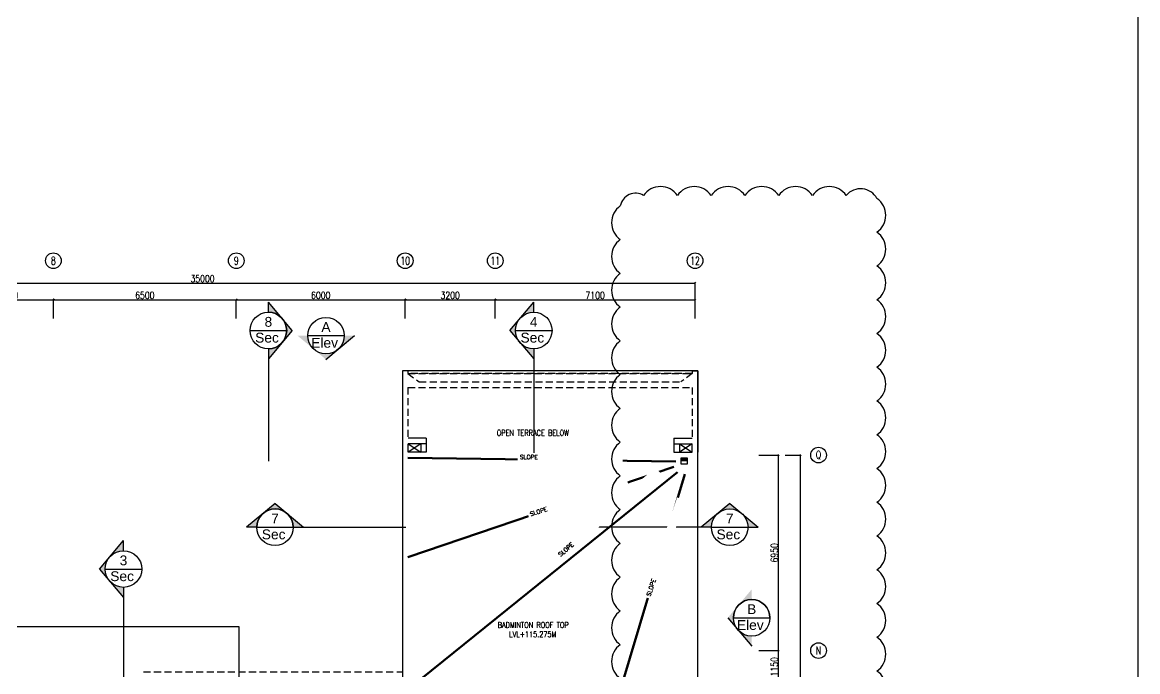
# Model space of a CAD drawing. Extents: x -32840 to 422982, y 280745 to 888746.
# Drawn here: x 224887 to 264518, y 306384 to 329470 of the extents above; entities that cross this region are included whole.
import ezdxf
from ezdxf.enums import TextEntityAlignment as Align

# ---------------------------------------------------------------- set-up
doc = ezdxf.new("R2010")
doc.units = 0
doc.header["$LTSCALE"] = 1000
doc.header["$PDMODE"] = 3
doc.linetypes.add('CONTINOUS', pattern=[0])
doc.linetypes.add('HIDDEN', pattern=[0.375, 0.25, -0.125])
doc.layers.get('Defpoints').update_dxf_attribs({"linetype": 'HIDDEN'})
for name, color, linetype in [('A-Chejja', 5, 'HIDDEN'), ('A-duct', 1, 'Continuous'), ('A-GRID NO', 40, 'CONTINOUS'), ('A-PLINE', 2, 'Continuous'), ('A-RD', 6, 'Continuous'), ('A-Tag LVl', 2, 'Continuous'), ('A-WALL', 7, 'CONTINOUS'), ('PL-SAN-FIT', 201, 'Continuous'), ('PS_FLOOR SLOPE', 150, 'Continuous')]:
    doc.layers.add(name, color=color, linetype=linetype)
doc.layers.add('A-Dim grid', color=3, linetype='Continuous', transparency=0.5)
doc.layers.add('PHE-GEN TEXT', color=4, linetype='Continuous', lineweight=25)
doc.styles.add('000-STYLE', font='romans.shx', dxfattribs={"width": 0.6})
doc.styles.add('Arial', font='arial.ttf')
doc.styles.add('ROMANS', font='romans.shx', dxfattribs={"width": 0.8})
doc.dimstyles.new('A-Dim Grid', dxfattribs={"dimscale": 100, "dimtxt": 2.5, "dimasz": 0.5, "dimexe": 0, "dimexo": 0, "dimgap": 0.3, "dimtad": 1, "dimdec": 0, "dimlfac": -0.01, "dimzin": 3, "dimdsep": 46, "dimtxsty": 'ROMANS', "dimblk": 'OBLIQUE', "dimcen": 5, "dimclrd": 256, "dimclre": 8, "dimclrt": 4, "dimadec": 0, "dimazin": 0, "dimtfac": 1, "dimtdec": 0, "dimtix": 1, "dimtmove": 1, "dimatfit": 3, "dimfxl": 1, "dimfrac": 2, "dimtolj": 1, "dimtzin": 3, "dimlwd": -1, "dimarcsym": 0})
doc.dimstyles.new('PS_DIM', dxfattribs={"dimtxt": 100, "dimasz": 100, "dimexe": 1, "dimexo": 1, "dimgap": 15, "dimtad": 1, "dimdec": 0, "dimrnd": 5, "dimzin": 3, "dimdsep": 46, "dimtxsty": 'ROMANS', "dimblk": 'OBLIQUE', "dimcen": 0.09, "dimclrd": 256, "dimclre": 256, "dimclrt": 4, "dimadec": 0, "dimazin": 0, "dimtfac": 1, "dimtdec": 0, "dimtix": 1, "dimtofl": 0, "dimtmove": 1, "dimatfit": 3, "dimfxl": 1, "dimtolj": 1, "dimtzin": 3, "dimarcsym": 0})

# ---------------------------------------------------------------- blocks, each defined once
blk = doc.blocks.new('TAG-SEC')
blk.add_line((-6.5, 0), (6.5, 0))
blk.add_circle((0, 0), 6.5)
at = {"color": 6, "style": 'Arial'}
blk.add_attdef('88', text='', height=3.5, dxfattribs=at).set_placement((0, 3.08), align=Align.MIDDLE_CENTER)
at = {"color": 6, "style": 'ROMANS', "width": 0.708488}
blk.add_attdef('X8-X-8888', text='', height=1.75, dxfattribs=at).set_placement((-5.58, -2.55), (5.58, -2.55), align=Align.FIT)
blk = doc.blocks.new('TAG-SEC-ARROW')
h = blk.add_hatch(color=256)
h.paths.add_polyline_path([(-10.11, 0), (-6.5, 0, -0.2206), (-4.2, 4.96)])
h.paths.add_polyline_path([(0, 8.49), (-4.16, 5, -0.175251), (0, 6.5, -0.175251), (4.16, 5)])
h.paths.add_polyline_path([(4.2, 4.96, -0.2206), (6.5, 0), (10.11, 0)])
for p, q in [((0, 8.49), (-10.11, 0)), ((0, 8.49), (10.11, 0)), ((-6.5, 0), (-10.11, 0)), ((6.5, 0), (46.5, 0))]:
    blk.add_line(p, q)
blk.add_arc((0, 0), 6.5, 0, 180)
blk = doc.blocks.new('A$Ce1edbb18')
at = {"layer": 'A-Tag LVl'}
h = blk.add_hatch(color=256, dxfattribs=at)
h.paths.add_polyline_path([(22998, 10947), (22637, 10947, -0.2206), (22406, 10451)])
h.paths.add_polyline_path([(21987, 10099), (22402, 10448, -0.175251), (21987, 10297, -0.175251), (21571, 10448)])
h.paths.add_polyline_path([(21567, 10451, -0.2206), (21337, 10947), (20975, 10947)])
h = blk.add_hatch(color=256, dxfattribs=at)
h.paths.add_polyline_path([(37112, -96), (37112, 265, -0.2206), (36615, 495)])
h.paths.add_polyline_path([(36263, 915), (36612, 499, -0.175251), (36462, 915, -0.175251), (36612, 1331)])
h.paths.add_polyline_path([(36615, 1335, -0.2206), (37112, 1565), (37112, 1926)])
for p, q in [((21987, 10099), (22998, 10947)), ((36263, 915), (37112, -96))]:
    blk.add_line(p, q, dxfattribs=at)
blk.add_arc((37112, 915), 650, 0, 180, dxfattribs=at)
at = {"layer": 'A-Tag LVl', "zscale": 100}
for p, xscale, yscale, rotation in [((19940, 11129), 100, 100, 270), ((29368, 11129), -100.0000000000005, 100.0000000000005, 90), ((14792, 2649), -100.0000000000005, 100.0000000000005, 90)]:
    blk.add_blockref('TAG-SEC-ARROW', p, dxfattribs=dict(at, xscale=xscale, yscale=yscale, rotation=rotation))
at = {"layer": 'A-Tag LVl'}
ref = blk.add_blockref('TAG-SEC', (19940, 11129), dxfattribs=dict(at, xscale=100, yscale=100, zscale=100))
ref.add_attrib('88', '8', dxfattribs={"layer": '0', "color": 6, "height": 350, "style": 'Arial'}).set_placement((19940, 11437), align=Align.MIDDLE_CENTER)
ref.add_attrib('X8-X-8888', 'Sec', dxfattribs={"layer": '0', "color": 6, "height": 350, "rotation": 360, "style": 'Arial'}).set_placement((19891, 10875), align=Align.MIDDLE_CENTER)
ref = blk.add_blockref('TAG-SEC', (21987, 10947), dxfattribs=dict(at, xscale=100, yscale=100, zscale=100))
ref.add_attrib('88', 'A', dxfattribs={"layer": '0', "color": 6, "height": 350, "style": 'Arial'}).set_placement((21987, 11256), align=Align.MIDDLE_CENTER)
ref.add_attrib('X8-X-8888', 'Elev', dxfattribs={"layer": '0', "color": 6, "height": 350, "rotation": 360, "style": 'Arial'}).set_placement((21938, 10693), align=Align.MIDDLE_CENTER)
ref = blk.add_blockref('TAG-SEC', (29368, 11129), dxfattribs=dict(at, xscale=100, yscale=100, zscale=100))
ref.add_attrib('88', '4', dxfattribs={"layer": '0', "color": 6, "height": 350, "style": 'Arial'}).set_placement((29368, 11437), align=Align.MIDDLE_CENTER)
ref.add_attrib('X8-X-8888', 'Sec', dxfattribs={"layer": '0', "color": 6, "height": 350, "rotation": 360, "style": 'Arial'}).set_placement((29319, 10875), align=Align.MIDDLE_CENTER)
at = {"layer": 'A-Tag LVl', "yscale": 100, "zscale": 100}
for p, xscale in [((20176, 4136), 100), ((36332, 4136), -100)]:
    blk.add_blockref('TAG-SEC-ARROW', p, dxfattribs=dict(at, xscale=xscale))
at = {"layer": 'A-Tag LVl'}
ref = blk.add_blockref('TAG-SEC', (20176, 4136), dxfattribs=dict(at, xscale=100, yscale=100, zscale=100))
ref.add_attrib('88', '7', dxfattribs={"layer": '0', "color": 6, "height": 350, "style": 'Arial'}).set_placement((20176, 4445), align=Align.MIDDLE_CENTER)
ref.add_attrib('X8-X-8888', 'Sec', dxfattribs={"layer": '0', "color": 6, "height": 350, "rotation": 360, "style": 'Arial'}).set_placement((20127, 3882), align=Align.MIDDLE_CENTER)
ref = blk.add_blockref('TAG-SEC', (36332, 4136), dxfattribs=dict(at, xscale=100, yscale=100, zscale=100))
ref.add_attrib('88', '7', dxfattribs={"layer": '0', "color": 6, "height": 350, "style": 'Arial'}).set_placement((36332, 4445), align=Align.MIDDLE_CENTER)
ref.add_attrib('X8-X-8888', 'Sec', dxfattribs={"layer": '0', "color": 6, "height": 350, "rotation": 360, "style": 'Arial'}).set_placement((36283, 3882), align=Align.MIDDLE_CENTER)
ref = blk.add_blockref('TAG-SEC', (14792, 2649), dxfattribs=dict(at, xscale=100, yscale=100, zscale=100))
ref.add_attrib('88', '3', dxfattribs={"layer": '0', "color": 6, "height": 350, "style": 'Arial'}).set_placement((14792, 2958), align=Align.MIDDLE_CENTER)
ref.add_attrib('X8-X-8888', 'Sec', dxfattribs={"layer": '0', "color": 6, "height": 350, "rotation": 360, "style": 'Arial'}).set_placement((14743, 2395), align=Align.MIDDLE_CENTER)
ref = blk.add_blockref('TAG-SEC', (37112, 915), dxfattribs=dict(at, xscale=100, yscale=100, zscale=100))
ref.add_attrib('88', 'B', dxfattribs={"layer": '0', "color": 6, "height": 350, "style": 'Arial'}).set_placement((37112, 1223), align=Align.MIDDLE_CENTER)
ref.add_attrib('X8-X-8888', 'Elev', dxfattribs={"layer": '0', "color": 6, "height": 350, "rotation": 360, "style": 'Arial'}).set_placement((37063, 660), align=Align.MIDDLE_CENTER)
blk = doc.blocks.new('Tag-Stair-No')
blk.add_circle((0, 0), 1.37)
at = {"color": 6, "style": 'ROMANS', "width": 0.7}
blk.add_attdef('SN', text='', height=1.4, dxfattribs=at).set_placement((0, 0), align=Align.MIDDLE)
blk = doc.blocks.new('_Oblique')
at = {"color": 0, "linetype": 'ByBlock', "lineweight": -2}
blk.add_line((-0.5, -0.5), (0.5, 0.5), dxfattribs=at)
at = {"color": 0, "linetype": 'ByBlock'}
blk.add_line((-0.5, -0.5), (0.5, 0.5), dxfattribs=at)
blk = doc.blocks.new('*D2443')
at = {"layer": 'A-Dim grid', "color": 8, "lineweight": -2, "transparency": 16777216}
for p, q in [((251056, 314084), (251760, 314084)), ((251056, 307134), (251760, 307134))]:
    blk.add_line(p, q, dxfattribs=at)
at = {"layer": 'A-Dim grid', "transparency": 16777216}
blk.add_line((251760, 307134), (251760, 314084), dxfattribs=at)
at = {"layer": 'Defpoints', "color": 0, "transparency": 16777216}
for p in [(251056, 314084), (251760, 314084), (251056, 307134)]:
    blk.add_point(p, dxfattribs=at)
at = {"layer": 'A-Dim grid', "transparency": 16777216, "xscale": 50, "yscale": 50, "zscale": 50}
for p, rotation in [((251760, 314084), 90), ((251760, 307134), 270)]:
    blk.add_blockref('_Oblique', p, dxfattribs=dict(at, rotation=rotation))
at = {"layer": 'A-Dim grid', "color": 4, "transparency": 16777216, "insert": (251605, 310609), "char_height": 250, "attachment_point": 5, "rotation": 90, "style": 'ROMANS'}
blk.add_mtext('\\A1;6950', dxfattribs=at)
blk = doc.blocks.new('*D2444')
at = {"layer": 'A-Dim grid', "color": 8, "lineweight": -2, "transparency": 16777216}
for p, q in [((251998, 314084), (252536, 314084)), ((251767, 293484), (252536, 293484))]:
    blk.add_line(p, q, dxfattribs=at)
at = {"layer": 'A-Dim grid', "transparency": 16777216}
blk.add_line((252536, 293484), (252536, 314084), dxfattribs=at)
at = {"layer": 'Defpoints', "color": 0, "transparency": 16777216}
for p in [(251998, 314084), (252536, 314084), (251767, 293484)]:
    blk.add_point(p, dxfattribs=at)
at = {"layer": 'A-Dim grid', "transparency": 16777216, "xscale": 50, "yscale": 50, "zscale": 50}
for p, rotation in [((252536, 314084), 90), ((252536, 293484), 270)]:
    blk.add_blockref('_Oblique', p, dxfattribs=dict(at, rotation=rotation))
at = {"layer": 'A-Dim grid', "color": 4, "transparency": 16777216, "insert": (252381, 303784), "char_height": 250, "attachment_point": 5, "rotation": 90, "style": 'ROMANS'}
blk.add_mtext('\\A1;20600', dxfattribs=at)
blk = doc.blocks.new('*D2453')
at = {"layer": 'A-Dim grid', "color": 8, "lineweight": -2, "transparency": 16777216}
for p, q in [((222791, 318945), (222791, 319609)), ((225991, 318945), (225991, 319609))]:
    blk.add_line(p, q, dxfattribs=at)
at = {"layer": 'A-Dim grid', "transparency": 16777216}
blk.add_line((222791, 319609), (225991, 319609), dxfattribs=at)
at = {"layer": 'Defpoints', "color": 0, "transparency": 16777216}
for p in [(225991, 319609), (222791, 318945), (225991, 318945)]:
    blk.add_point(p, dxfattribs=at)
at = {"layer": 'A-Dim grid', "transparency": 16777216, "xscale": 50, "yscale": 50, "zscale": 50, "rotation": 180}
blk.add_blockref('_Oblique', (222791, 319609), dxfattribs=at)
at = {"layer": 'A-Dim grid', "transparency": 16777216, "xscale": 50, "yscale": 50, "zscale": 50}
blk.add_blockref('_Oblique', (225991, 319609), dxfattribs=at)
at = {"layer": 'A-Dim grid', "color": 4, "transparency": 16777216, "insert": (224391, 319764), "char_height": 250, "attachment_point": 5, "style": 'ROMANS'}
blk.add_mtext('\\A1;3200', dxfattribs=at)
blk = doc.blocks.new('*D2454')
at = {"layer": 'A-Dim grid', "color": 8, "lineweight": -2, "transparency": 16777216}
for p, q in [((225991, 318945), (225991, 319609)), ((232491, 318945), (232491, 319609))]:
    blk.add_line(p, q, dxfattribs=at)
at = {"layer": 'A-Dim grid', "transparency": 16777216}
blk.add_line((225991, 319609), (232491, 319609), dxfattribs=at)
at = {"layer": 'Defpoints', "color": 0, "transparency": 16777216}
for p in [(232491, 319609), (225991, 318945), (232491, 318945)]:
    blk.add_point(p, dxfattribs=at)
at = {"layer": 'A-Dim grid', "transparency": 16777216, "xscale": 50, "yscale": 50, "zscale": 50, "rotation": 180}
blk.add_blockref('_Oblique', (225991, 319609), dxfattribs=at)
at = {"layer": 'A-Dim grid', "transparency": 16777216, "xscale": 50, "yscale": 50, "zscale": 50}
blk.add_blockref('_Oblique', (232491, 319609), dxfattribs=at)
at = {"layer": 'A-Dim grid', "color": 4, "transparency": 16777216, "insert": (229241, 319764), "char_height": 250, "attachment_point": 5, "style": 'ROMANS'}
blk.add_mtext('\\A1;6500', dxfattribs=at)
blk = doc.blocks.new('*D2455')
at = {"layer": 'A-Dim grid', "color": 8, "lineweight": -2, "transparency": 16777216}
for p, q in [((232491, 318945), (232491, 319609)), ((238491, 318945), (238491, 319609))]:
    blk.add_line(p, q, dxfattribs=at)
at = {"layer": 'A-Dim grid', "transparency": 16777216}
blk.add_line((232491, 319609), (238491, 319609), dxfattribs=at)
at = {"layer": 'Defpoints', "color": 0, "transparency": 16777216}
for p in [(238491, 319609), (232491, 318945), (238491, 318945)]:
    blk.add_point(p, dxfattribs=at)
at = {"layer": 'A-Dim grid', "transparency": 16777216, "xscale": 50, "yscale": 50, "zscale": 50, "rotation": 180}
blk.add_blockref('_Oblique', (232491, 319609), dxfattribs=at)
at = {"layer": 'A-Dim grid', "transparency": 16777216, "xscale": 50, "yscale": 50, "zscale": 50}
blk.add_blockref('_Oblique', (238491, 319609), dxfattribs=at)
at = {"layer": 'A-Dim grid', "color": 4, "transparency": 16777216, "insert": (235491, 319764), "char_height": 250, "attachment_point": 5, "style": 'ROMANS'}
blk.add_mtext('\\A1;6000', dxfattribs=at)
blk = doc.blocks.new('*D2456')
at = {"layer": 'A-Dim grid', "color": 8, "lineweight": -2, "transparency": 16777216}
for p, q in [((238491, 318945), (238491, 319609)), ((241691, 318945), (241691, 319609))]:
    blk.add_line(p, q, dxfattribs=at)
at = {"layer": 'A-Dim grid', "transparency": 16777216}
blk.add_line((238491, 319609), (241691, 319609), dxfattribs=at)
at = {"layer": 'Defpoints', "color": 0, "transparency": 16777216}
for p in [(241691, 319609), (238491, 318945), (241691, 318945)]:
    blk.add_point(p, dxfattribs=at)
at = {"layer": 'A-Dim grid', "transparency": 16777216, "xscale": 50, "yscale": 50, "zscale": 50, "rotation": 180}
blk.add_blockref('_Oblique', (238491, 319609), dxfattribs=at)
at = {"layer": 'A-Dim grid', "transparency": 16777216, "xscale": 50, "yscale": 50, "zscale": 50}
blk.add_blockref('_Oblique', (241691, 319609), dxfattribs=at)
at = {"layer": 'A-Dim grid', "color": 4, "transparency": 16777216, "insert": (240091, 319764), "char_height": 250, "attachment_point": 5, "style": 'ROMANS'}
blk.add_mtext('\\A1;3200', dxfattribs=at)
blk = doc.blocks.new('*D2457')
at = {"layer": 'A-Dim grid', "color": 8, "lineweight": -2, "transparency": 16777216}
for p, q in [((213791, 319537), (213791, 320202)), ((248791, 319537), (248791, 320202))]:
    blk.add_line(p, q, dxfattribs=at)
at = {"layer": 'A-Dim grid', "transparency": 16777216}
blk.add_line((213791, 320202), (248791, 320202), dxfattribs=at)
at = {"layer": 'Defpoints', "color": 0, "transparency": 16777216}
for p in [(248791, 320202), (213791, 319537), (248791, 319537)]:
    blk.add_point(p, dxfattribs=at)
at = {"layer": 'A-Dim grid', "transparency": 16777216, "xscale": 50, "yscale": 50, "zscale": 50, "rotation": 180}
blk.add_blockref('_Oblique', (213791, 320202), dxfattribs=at)
at = {"layer": 'A-Dim grid', "transparency": 16777216, "xscale": 50, "yscale": 50, "zscale": 50}
blk.add_blockref('_Oblique', (248791, 320202), dxfattribs=at)
at = {"layer": 'A-Dim grid', "color": 4, "transparency": 16777216, "insert": (231291, 320357), "char_height": 250, "attachment_point": 5, "style": 'ROMANS'}
blk.add_mtext('\\A1;35000', dxfattribs=at)
blk = doc.blocks.new('*D2471')
at = {"layer": 'A-Dim grid', "color": 8, "lineweight": -2, "transparency": 16777216}
for p, q in [((241691, 318945), (241691, 319609)), ((248791, 318945), (248791, 319609))]:
    blk.add_line(p, q, dxfattribs=at)
at = {"layer": 'A-Dim grid', "transparency": 16777216}
blk.add_line((241691, 319609), (248791, 319609), dxfattribs=at)
at = {"layer": 'Defpoints', "color": 0, "transparency": 16777216}
for p in [(248791, 319609), (241691, 318945), (248791, 318945)]:
    blk.add_point(p, dxfattribs=at)
at = {"layer": 'A-Dim grid', "transparency": 16777216, "xscale": 50, "yscale": 50, "zscale": 50, "rotation": 180}
blk.add_blockref('_Oblique', (241691, 319609), dxfattribs=at)
at = {"layer": 'A-Dim grid', "transparency": 16777216, "xscale": 50, "yscale": 50, "zscale": 50}
blk.add_blockref('_Oblique', (248791, 319609), dxfattribs=at)
at = {"layer": 'A-Dim grid', "color": 4, "transparency": 16777216, "insert": (245241, 319764), "char_height": 250, "attachment_point": 5, "style": 'ROMANS'}
blk.add_mtext('\\A1;7100', dxfattribs=at)
blk = doc.blocks.new('*D2472')
at = {"layer": 'A-Dim grid', "color": 8, "lineweight": -2, "transparency": 16777216}
for p, q in [((251056, 307134), (251760, 307134)), ((251056, 305984), (251760, 305984))]:
    blk.add_line(p, q, dxfattribs=at)
at = {"layer": 'A-Dim grid', "transparency": 16777216}
blk.add_line((251760, 305984), (251760, 307134), dxfattribs=at)
at = {"layer": 'Defpoints', "color": 0, "transparency": 16777216}
for p in [(251056, 307134), (251760, 307134), (251056, 305984)]:
    blk.add_point(p, dxfattribs=at)
at = {"layer": 'A-Dim grid', "transparency": 16777216, "xscale": 50, "yscale": 50, "zscale": 50}
for p, rotation in [((251760, 307134), 90), ((251760, 305984), 270)]:
    blk.add_blockref('_Oblique', p, dxfattribs=dict(at, rotation=rotation))
at = {"layer": 'A-Dim grid', "color": 4, "transparency": 16777216, "insert": (251605, 306559), "char_height": 250, "attachment_point": 5, "rotation": 90, "style": 'ROMANS'}
blk.add_mtext('\\A1;1150', dxfattribs=at)
blk = doc.blocks.new('RD')
at = {"style": 'ROMANS', "width": 0.75}
for tag, p in [('RT', (10.2, 14.1)), ('SZ', (10.2, 2.7))]:
    blk.add_attdef(tag, text='', height=9, dxfattribs=at).set_placement(p, align=Align.CENTER)
blk = doc.blocks.new('KHURRA')
at = {"color": 200}
for p, q in [((0, 110), (145, 110)), ((5, 80), (115, 80)), ((5, 70), (115, 70)), ((5, 65), (115, 65)), ((5, 55), (115, 55)), ((5, 50), (115, 50)), ((5, 40), (115, 40)), ((5, 35), (115, 35)), ((5, 25), (115, 25)), ((5, 20), (115, 20)), ((5, 10), (115, 10)), ((5, 5), (115, 5)), ((115, 70), (115, 80)), ((115, 55), (115, 65)), ((115, 40), (115, 50)), ((115, 25), (115, 35)), ((115, 10), (115, 20)), ((115, -5), (115, 5)), ((145, 110), (145, -110)), ((0, -110), (145, -110)), ((5, -5), (115, -5)), ((5, -10), (115, -10)), ((5, -20), (115, -20)), ((5, -25), (115, -25)), ((5, -35), (115, -35)), ((5, -40), (115, -40)), ((5, -50), (115, -50)), ((5, -55), (115, -55)), ((5, -65), (115, -65)), ((5, -70), (115, -70)), ((5, -80), (115, -80)), ((115, -20), (115, -10)), ((115, -35), (115, -25)), ((115, -50), (115, -40)), ((115, -65), (115, -55)), ((115, -80), (115, -70))]:
    blk.add_line(p, q, dxfattribs=at)
at = {"color": 200, "linetype": 'HIDDEN', "ltscale": 2}
for p, q in [((5, 80), (0, 80)), ((5, 70), (0, 70)), ((5, 65), (0, 65)), ((5, 55), (0, 55)), ((5, 50), (0, 50)), ((5, 40), (0, 40)), ((5, 35), (0, 35)), ((5, 25), (0, 25)), ((5, 20), (0, 20)), ((5, 10), (0, 10)), ((5, 5), (0, 5)), ((5, -5), (0, -5)), ((5, -10), (0, -10)), ((5, -20), (0, -20)), ((5, -25), (0, -25)), ((5, -35), (0, -35)), ((5, -40), (0, -40)), ((5, -50), (0, -50)), ((5, -55), (0, -55)), ((5, -65), (0, -65)), ((5, -70), (0, -70)), ((5, -80), (0, -80))]:
    blk.add_line(p, q, dxfattribs=at)
at = {"color": 200}
for points in [[(300, -150), (0, -150), (0, 150), (300, 150)], [(0, 110), (5, 110), (5, -110), (0, -110)]]:
    blk.add_lwpolyline(points, close=True, dxfattribs=at)

msp = doc.modelspace()

# ---------------------------------------------------------------- linework, layer by layer
msp.add_lwpolyline([(195156.7, 475642.7), (264517.8, 475642.7), (264517.8, 280745.5), (195156.7, 280745.5)], close=True)
at = {"layer": 'A-Chejja', "color": 8}
for p, q in [((248690.6, 317084.2), (238590.6, 317084.2)), ((238590.6, 316984.2), (248690.6, 316984.2)), ((248690.6, 316984.2), (238590.6, 316984.2)), ((229190.6, 306384.2), (238390.6, 306384.2))]:
    msp.add_line(p, q, dxfattribs=at)
at = {"layer": 'A-Chejja', "color": 8, "linetype": 'Continuous'}
msp.add_lwpolyline([(232590.6, 306084.2), (232590.6, 307984.2), (213165.6, 307984.2), (213165.6, 307384.2)], dxfattribs=at)
at = {"layer": 'A-duct', "color": 8}
for p, q in [((239041.8, 314484.5), (238591.8, 314184.5)), ((238591.8, 314484.5), (239041.8, 314184.5)), ((239041.8, 314484.5), (239041.8, 314184.5)), ((239241.8, 314484.5), (239241.8, 314184.5)), ((248040.6, 314484.2), (248040.6, 314184.2)), ((248240.6, 314484.2), (248240.6, 314184.2)), ((248240.6, 314484.2), (248690.6, 314184.2)), ((248690.6, 314484.2), (248240.6, 314184.2))]:
    msp.add_line(p, q, dxfattribs=at)
at = {"layer": 'A-WALL'}
for p, q in [((238590.6, 317084.2), (238390.6, 317084.2)), ((238390.6, 317084.2), (238390.6, 314184.2)), ((248690.6, 317084.2), (248890.6, 317084.2)), ((248890.6, 317084.2), (248890.6, 314184.2)), ((239241.8, 314684.5), (238591.8, 314684.5)), ((239241.8, 314684.5), (239241.8, 314484.5)), ((248040.6, 314684.2), (248040.6, 314484.2)), ((248040.6, 314684.2), (248690.6, 314684.2)), ((238591.8, 314184.5), (238591.8, 314484.5)), ((239241.8, 314484.5), (238591.8, 314484.5)), ((248040.6, 314484.2), (248690.6, 314484.2)), ((248690.6, 314184.2), (248690.6, 314484.2)), ((239241.8, 314184.5), (238591.8, 314184.5)), ((248040.6, 314184.2), (248690.6, 314184.2))]:
    msp.add_line(p, q, dxfattribs=at)
at = {"layer": 'A-WALL', "linetype": 'HIDDEN'}
for p, q in [((238590.6, 317084.2), (238590.6, 316984.2)), ((248690.6, 317084.2), (248690.6, 316984.2)), ((238590.6, 316984.2), (238990.6, 316684.2)), ((238990.6, 316684.2), (248290.6, 316684.2)), ((248690.6, 316984.2), (248290.6, 316684.2)), ((238590.6, 316484.2), (248690.6, 316484.2)), ((238590.6, 316484.2), (238590.6, 314684.5)), ((248690.6, 316484.2), (248690.6, 314684.2))]:
    msp.add_line(p, q, dxfattribs=at)
at = {"layer": 'A-WALL', "color": 2}
msp.add_lwpolyline([(248890.6, 297484.2), (248890.6, 317084.2), (238390.6, 317084.2), (238390.6, 306084.2), (238390.6, 297484.2), (248890.6, 297484.2)], dxfattribs=at)

# ---------------------------------------------------------------- block references
msp.add_blockref('A$Ce1edbb18', (213690.6, 307384.2))
at = {"layer": 'A-GRID NO', "xscale": 203.2, "yscale": 203.2, "zscale": 203.2}
for p, values in [((225990.6, 320994.5), {'SN': '8'}), ((232490.6, 320994.5), {'SN': '9'}), ((238490.6, 320994.5), {'SN': '10'}), ((241690.6, 320994.5), {'SN': '11'}), ((248790.8, 320994.5), {'SN': '12'}), ((253177.2, 314084.2), {'SN': 'Q'}), ((253177.2, 307134.2), {'SN': 'N'})]:
    msp.add_blockref('Tag-Stair-No', p, dxfattribs=at).add_auto_attribs(values)
at = {"layer": 'A-RD'}
ref = msp.add_blockref('RD', (242674.7, 314365.5), dxfattribs=dict(at, xscale=29.00000000000006, yscale=29.00000000000006, zscale=29.00000000000006, rotation=2.625499817554554e-06))
ref.add_attrib('RT', 'OPEN TERRACE BELOW', dxfattribs={"height": 203, "rotation": 360, "style": 'ROMANS', "width": 0.75}).set_placement((243029.7, 314773.7), align=Align.CENTER)
ref = msp.add_blockref('RD', (242683.4, 307534.9), dxfattribs=dict(at, xscale=29.00000000000005, yscale=29.00000000000005, zscale=29.00000000000005, rotation=2.625499817554554e-06))
ref.add_attrib('RT', 'BADMINTON ROOF TOP', dxfattribs={"height": 203, "rotation": 360, "style": 'ROMANS', "width": 0.75}).set_placement((243038.5, 307943.1), align=Align.CENTER)
ref.add_attrib('SZ', 'LVL+115.275M', dxfattribs={"height": 203, "rotation": 360, "style": 'ROMANS', "width": 0.75}).set_placement((243024, 307614.4), align=Align.CENTER)
at = {"layer": 'PL-SAN-FIT', "xscale": 0.7333333333426466, "yscale": 0.7333333333426466, "zscale": 0.7333333333426466, "rotation": 269.9999999999999}
msp.add_blockref('KHURRA', (248405.6, 313984.2), dxfattribs=at)

# ---------------------------------------------------------------- dimensions: what is measured, and where the dimension line sits
at = {"layer": 'A-Dim grid'}
for base, p1, p2, picture, middle in [((248790.8, 320201.7), (213790.6, 319537.3), (248790.8, 319537.3), '*D2457', (231290.7, 320356.7)), ((225990.6, 319609.1), (222790.6, 318944.6), (225990.6, 318944.6), '*D2453', (224390.6, 319764.1)), ((232490.6, 319609.1), (225990.6, 318944.6), (232490.6, 318944.6), '*D2454', (229240.6, 319764.1)), ((238490.6, 319609.1), (232490.6, 318944.6), (238490.6, 318944.6), '*D2455', (235490.6, 319764.1)), ((241690.6, 319609.1), (238490.6, 318944.6), (241690.6, 318944.6), '*D2456', (240090.6, 319764.1)), ((248790.8, 319609.1), (241690.6, 318944.6), (248790.8, 318944.6), '*D2471', (245240.7, 319764.1))]:
    dim = msp.add_linear_dim(base=base, p1=p1, p2=p2, dimstyle='A-Dim Grid', dxfattribs=at)
    dim.commit()
    dim.dimension.update_dxf_attribs({"geometry": picture, "text_midpoint": middle})
for base, p1, p2, picture, middle in [((251760.1197457, 314084.1766584), (251056.1561988, 307134.1766594), (251056.1561988, 314084.1766584), '*D2443', (251605.1197457, 310609.1766589)), ((252536.4, 314084.2), (251767.4, 293484.2), (251998.4, 314084.2), '*D2444', (252381.4, 303784.2)), ((251760.1197457, 307134.1766594), (251056.1561988, 305984.176659), (251056.1561988, 307134.1766594), '*D2472', (251605.1197457, 306559.1766592))]:
    dim = msp.add_linear_dim(base=base, p1=p1, p2=p2, angle=90, dimstyle='A-Dim Grid', dxfattribs=at)
    dim.commit()
    dim.dimension.update_dxf_attribs({"geometry": picture, "text_midpoint": middle})

# ---------------------------------------------------------------- leaders
at = {"layer": 'PS_FLOOR SLOPE'}
for points in [[(248104, 313852.7), (238590.6, 313984.2)], [(248041.6, 313669), (238590.6, 310457.3)], [(248166.1, 313472.5), (238690.6, 305834.2)], [(248425.2, 313407.6), (246160.4, 305834.2)]]:
    msp.add_leader(points, dimstyle='PS_DIM', override={"dimscale": 1, "dimtxt": 100, "dimasz": 150, "dimgap": 15, "dimtad": 0, "dimclrd": 256, "dimlwd": 65534}, dxfattribs=at)

# ---------------------------------------------------------------- next in the draw order: texts
at = {"layer": 'PHE-GEN TEXT', "insert": (243960.1, 310522.6), "char_height": 150, "width": 4561.433, "attachment_point": 4, "rotation": 40.43318, "style": '000-STYLE', "bg_fill": 2}
msp.add_mtext('{\\W1;SLOPE}', dxfattribs=at)

# ---------------------------------------------------------------- next in the draw order: texts
at = {"layer": 'PHE-GEN TEXT', "char_height": 150, "width": 3571.921, "attachment_point": 4, "style": '000-STYLE', "bg_fill": 2}
for insert, rotation in [((242567.7, 314018), 359.4146), ((242930.5, 311980.5), 17.67919), ((247129.8, 309076.8), 71.32013)]:
    msp.add_mtext('{\\W1;SLOPE}', dxfattribs=dict(at, insert=insert, rotation=rotation))

# ---------------------------------------------------------------- next in the draw order: linework, layer by layer
at = {"layer": 'A-PLINE'}
msp.add_lwpolyline([(255254.7, 305208.9, 0.5205671), (255254.7, 306408.9, 0.5205671), (255254.7, 307608.9, 0.5205671), (255254.7, 308808.9, 0.5205671), (255254.7, 310008.9, 0.5205671), (255254.7, 311208.9, 0.5205671), (255254.7, 312408.9, 0.5205671), (255254.7, 313608.9, 0.5205671), (255254.7, 314808.9, 0.5205671), (255254.7, 316008.9, 0.5205671), (255254.7, 317208.9, 0.5205671), (255254.7, 318408.9, 0.5205671), (255254.7, 319608.9, 0.5205671), (255254.7, 320808.9, 0.5205671), (255254.7, 322008.9, 0.5205671), (255254.7, 323208.9, 0.5205671), (254163.1, 323317.4, 0.5205671), (252963.1, 323317.4, 0.5205671), (251763.1, 323317.4, 0.5205671), (250563.1, 323317.4, 0.5205671), (249363.1, 323317.4, 0.5205671), (248163.1, 323317.4, 0.5205671), (246963.1, 323317.4, 0.5205671), (246135.2, 322945.2, 0.5205671), (246135.2, 321745.2, 0.5205671), (246135.2, 320545.2, 0.5205671), (246135.2, 319345.2, 0.5205671), (246135.2, 318145.2, 0.5205671), (246135.2, 316945.2, 0.5205671), (246135.2, 315745.2, 0.5205671), (246135.2, 314545.2, 0.5205671), (246135.2, 313345.2, 0.5205671), (246135.2, 312145.2, 0.5205671), (246135.2, 310945.2, 0.5205671), (246135.2, 309745.2, 0.5205671), (246135.2, 308545.2, 0.5205671), (246135.2, 307345.2, 0.5205671), (246135.2, 306145.2, 0.5205671)], format="xyb", dxfattribs=at)

doc.saveas('drawing.dxf')
